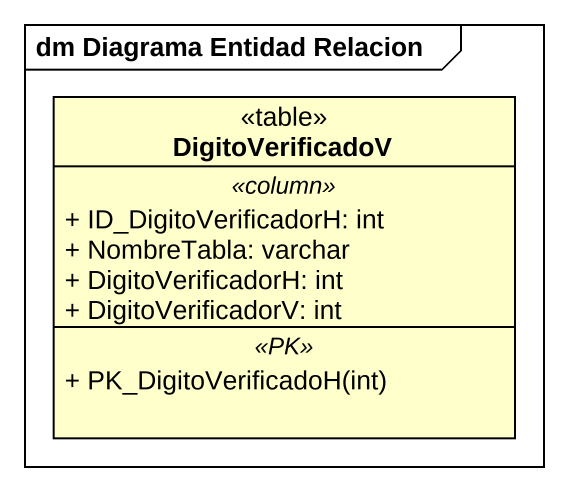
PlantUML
@startuml
mainframe dm Diagrama Entidad Relacion
hide circle
hide empty members
skinparam classAttributeIconSize 0
class DigitoVerificadoV <<table>> {
  .. <<column>> ..
  + ID_DigitoVerificadorH: int
  + NombreTabla: varchar
  + DigitoVerificadorH: int
  + DigitoVerificadorV: int
  .. <<PK>> ..
  + PK_DigitoVerificadoH(int)
}
@enduml
